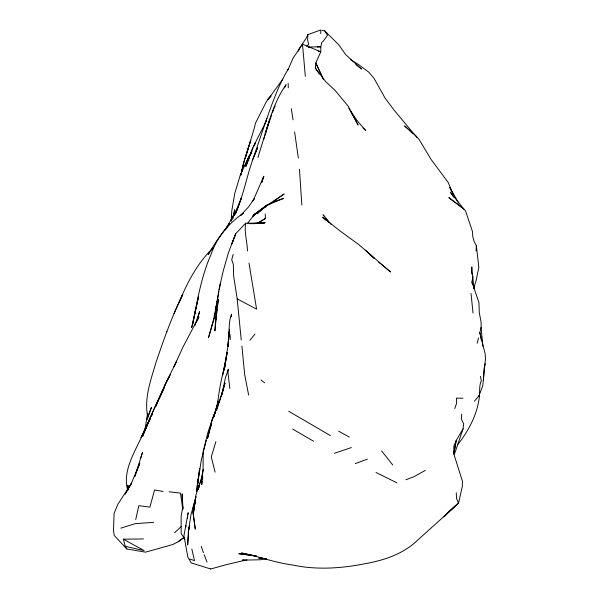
<?xml version="1.0" encoding="UTF-8"?>
<svg xmlns="http://www.w3.org/2000/svg" width="599" height="599" viewBox="0 0 599 599"><rect width="100%" height="100%" fill="white"/><g stroke="black" fill="none" stroke-linecap="round" stroke-linejoin="round"><path stroke-width="0.9" d="M458.025 444.248C469.197 429.887 477.852 413.4 479.559 395.011C479.769 390.226 479.222 385.247 481.289 380.769L480.465 376.359M320.772 33.611L320.862 29.95L307.931 34.57L305.969 38.508L299.335 48.624L298.384 51.229M478.833 396.074L482.749 385.868L485.504 358.509L485.108 353.575L479.829 332.572L481.109 327.264L481.102 322.24L479.282 312.603L478.938 302.63L471.967 282.009L472.836 276.79L471.93 271.968L471.802 266.974L471.922 274.23M483.43 380.62L484.044 368.887L485.168 363.608M231.184 221.136L231.746 211.08L234.801 193.237L240.371 174.833L249.341 155.665L244.871 165.579M307.931 34.57L307.624 39.661L308.605 44.468L306.71 46.16M188.363 533.979L187.667 544.97L188.767 527.569L188.535 531.231M476.048 250.951L476.37 245.852L474.109 241.33L472.783 236.605L472.499 231.641L465.573 211.013L463.476 208.572L448.816 197.61L464.045 209.306L450.388 192.234L454.049 197.423M218.807 403.891L216.913 409.132C218.515 393.498 221.293 377.991 225.538 362.837L224.161 370.077M461.739 414.081L461.342 419.195L463.648 423.703L463.049 428.862L454.911 452.866M231.416 220.507L231.776 216.097L231.214 220.739M231.229 316.916L231.476 314.198L229.956 319.559L229.35 324.725L227.942 346.619L229.529 329.705L227.86 346.769L222.858 374.952M187.974 514.481L188.176 512.632L183.945 535.761L187.854 557.063L191.148 562.903L210.548 568.93M319.289 74.059L315.359 68.076L315.823 62.947L320.764 51.791L320.839 46.752L321.745 42.439L323.273 41.181L327.548 35.199L324.703 30.811L322.075 30.482M187.569 518.18L187.772 516.331M217.108 309.166L214.884 330.97L215.835 316.849L215.513 321.94L218.358 299.126L217.332 307.339M144.861 430.202L147.571 413.437L147.459 415.384C144.292 397.062 151.038 379.429 156.077 362.133C163.916 339.184 171.965 316.235 182.77 294.476L178.719 303.161C187.015 283.222 196.899 263.695 212.578 248.458M202.192 481.124L201.698 484.681L203.091 468.725L203.173 451.549L207.651 433.384C212.9 416.395 220.619 400.304 225.044 383.038L219.099 403.015M202.44 479.342L202.814 476.677M249.626 223.749L263.582 222.446L264.369 223.12L245.665 223.195L235.729 233.707L228.518 252.486L223.27 270.815L219.092 288.913L214.569 317.522L217.1 301.492L213.603 319.432L208.497 337.731L214.742 316.616M216.883 409.259L217.677 403.936M224.595 368.437L227.193 352.414L224.071 370.145M453.825 454.005L456.206 440.445L463.049 428.862M453.787 454.177L456.206 440.445L453.892 445.985L453.72 451.047L454.446 455.906L462.45 481.319L462.323 486.373L458.564 503.055L448.696 511.613L443.949 516.81L456.513 504.83M216.149 306.725L218.897 291.608M219.219 289.864L220.357 283.604M193.245 322.277L191.635 327.66L198.516 296.834L192.788 323.512C197.393 300.211 201.309 276.633 210.915 254.717C216.875 237.376 228.429 223.427 243.441 213.109L240.476 215.573L248.503 206.954L254.32 198.628L253.033 200.912L263.777 176.323L261.808 182.425M197.932 482.764L197.258 486.328L201.309 460.032L206.281 440.31M198.276 480.982L198.613 479.2M189.606 525.585L188.221 532.721L190.916 514.953L195.993 496.661L192.93 508.618M194.45 507.817L193.522 512.287L196.038 494.564L202.155 476.04L201.399 478.009L203.323 469.384M135.726 519.55L138.833 505.668L149.9 507.128L154.564 490.012L163.19 491.472M194.48 314.894L195.686 309.593M240.97 174.938L243.464 164.089M240.978 174.975C244.182 157.2 251.355 140.54 255.571 123.02L265.896 102.564L268.292 98.61L270.823 95.975M232.547 219.369L234.756 209.792L232.599 218.56M195.341 501.835L192.975 512.078L195.274 529.052L192.975 512.078L195.476 500.824M198.344 489.151L199.632 483.715L198.336 489.024L199.669 484.823M473.779 288.344L474.423 285.626L473.637 288.314M241.262 173.283L244.736 158.78M146.006 428.36L146.643 425.732L145.535 429.303M213.326 417.421L214.053 414.793L211.926 420.296L207.516 438.438L211.148 425.305M477.231 343.205L478.519 337.896M227.523 372.436L228.391 369.186L225.396 377.939L221.45 395.976L223.045 390.6M218.156 400.888L213.925 416.537L218.336 401.57M233.168 254.38L231.701 259.734L233.325 264.399L233.64 276.019L237.197 298.901L241.247 340.037M196.584 322.142L199.587 311.667L194.772 325.721M218.35 401.532L213.97 416.245M263.762 139.193L269.34 120.669L257.884 157.544M215.902 441.583L211.267 456.947L215.131 472.177M210.406 427.117L211.2 424.534M473.637 288.493L476.003 280.961L478.848 267.476L476.37 245.852M200.201 483.138L202.065 477.253M140.72 457.943L142.465 452.53L134.797 476.43L139.837 463.169L131.076 484.022L125.176 494.138L131.645 483.026L117.981 504.081L114.095 513.298L113.496 530.587L114.214 535.454L126.816 548.976L145.497 552.158L172.909 544.484L178.158 541.773L183.579 537.782M261.785 182.493L263.777 176.323M235.482 213.843C243.351 195.873 246.638 176.413 253.317 158.084L266.869 118.28M271.684 114.843L265.23 133.719C270.306 116.76 275.712 99.217 286.105 84.676L284.405 87.956M272.56 112.275L273.444 109.699M454.798 408.525L456.67 403.082L456.378 398.125L462.96 398.245M264.953 123.843C271.639 105.237 277.861 86.031 288.231 69.125L287.827 69.881L288.493 68.623M166.47 332.445L166.807 331.494M288.568 68.473L293.136 57.983L302.488 44.184L320.764 51.791L318.144 51.057M245.665 223.195C244.1 232.277 247.252 241.756 247.484 250.974M235.504 213.776L241.517 197.61L234.202 215.618M233.43 239.735L231.783 244.033L235.729 233.707L234.089 238.013M211.926 420.296L217.437 406.272M249.573 157.245L245.83 166.5L252.703 147.803L266.256 121.163M250.255 155.56L251.954 151.36M254.68 144.629L255.361 142.944L253.864 146.246M197.558 320.203L198.928 316.834L182.628 347.697L174.002 366.783L176.233 361.976M253.317 158.084L257.682 147.541L252.711 159.589M150.169 418.574L141.117 437.757L150.169 418.574L142.472 436.664L147.369 424.227L165.945 382.978L158.645 399.518M178.053 304.434L174.01 313.599M234.546 215.026L237.361 208.594L225.261 230.076M253.13 147.901L247.267 161.153L251.303 152.715M273.78 108.943L275.136 105.918M157.941 401.562L155.673 406.549L166.215 382.282L176.608 361.175M159.828 397.407L160.966 394.921M161.715 393.258L163.984 388.272L155.718 405.074L142.809 434.013M149.585 420.101L143.46 432.703M151.487 416.11L152.633 413.707M170.468 374.682L166.215 382.282L169.195 376.966M143.79 432.134L143.378 432.852C135.816 450.74 121.889 470.178 127.774 490.574M247.612 223.584C255.503 210.9 269.4 202.484 283.604 198.419L267.895 204.798L253.19 215.101L265.851 206.655M227.028 227.276L229.32 223.532L217.018 240.356L208.153 254.478L209.807 252.269M282.9 79.061L267.88 99.659L271.003 96.282M211.462 250.06L213.117 247.859M249.865 340.225L255.002 334.047M474.43 401.188L479.559 395.011M257.855 213.244L260.977 210.039L256.956 213.858M174.579 532.803L181.22 526.543M260.288 211.065L266.974 205.015L252.711 216.157L267.895 204.798L284.181 193.979L273.436 201.466M178.158 541.773L183.608 537.76M268.831 204.671L271.137 203.068M259.15 222.476L265.372 218.523L265.245 213.955M257.473 223.083L265.372 218.523M425.32 470.402L413.752 476.826L405.912 479.777M355.297 463.619L367.367 459.119M334.482 453.271L351.396 447.55M120.848 528.153L135.007 523.683L153.756 522.335M210.534 569.05L227.335 564.385L246.96 559.855M244.1 559.81L242.296 560.162L260.116 559.773L266.488 558.822M143.483 538.943L123.349 539.19L125.206 546.295L126.816 548.976M308.373 47.613L310.155 47.486M317.275 46.999L320.839 46.752L308.799 47.044M262.489 557.969L258.753 558.163L266.061 558.747M252.366 223.727L264.369 223.12M263.582 222.446L265.357 222.529M169.105 491.779L180.434 493.134L182.815 509.217M256.35 555.902L238.799 553.686L256.327 556.119L241.539 553.004C258.97 556.493 275.637 562.933 293.345 565.112C316.901 570.106 341.22 568.391 364.686 563.779C382.574 560.612 400.349 555.011 414.433 543.098C429.116 529.643 444.046 516.623 458.564 503.055L456.49 498.465L456.288 492.752M125.206 546.295L144.149 550.608L123.349 539.19M189.756 559.077L194.48 560.604L191.86 549.058M376.045 472.506L396.852 482.794M237.197 298.901L256.597 309.144L248.997 263.126M338.69 431.235L349.262 437.045M288.718 411.296L330.513 435.645M292.694 429.101L313.591 441.231M350.393 59.578L358.651 64.625L368.767 72.15L374.046 78.334L385.052 98.049L393.768 109.744L416.941 137.545M378.733 262.355L380.912 263.927M260.969 380.013L264.578 382.813M326.066 220.425L322.696 217.28L340.794 231.491L358.801 244.617L390.541 271.976L381.6 264.503M355.843 64.505L361.474 69.02L345.66 54.569L338.779 44.813L324.703 30.811M362.994 128.044L365.682 130.455L356.847 120.302L348.843 108.239M365.45 250.165L374.18 258.326L366.693 251.31M407.837 128.965L404.58 125.902L416.013 135.891L419.3 139.762L431.003 159.327L448.314 182.65L453.421 195.371M409.132 130.193L412.389 133.255M331.232 224.483L323.063 214.756L324.636 216.868M381.593 450.905L392.772 465.019M315.359 68.076L325.429 81.292L335.403 90.793L348.131 106.135L358.12 125.041L350.168 110.635M325.676 218.268L328.821 222.491M184.926 539.377L181.16 533.439L181.138 516.293L182.688 507.45L182.133 493.883L182.995 509.015M458.632 203.106L449.782 187.345L451.549 191.463M182.171 506.013L183.002 507.51M323.617 79.682L315.823 62.947L322.966 78.506M207.067 562.154L204.184 554.696M201.227 546.423L203.465 552.712M248.645 395.1L244.639 374.36L241.914 346.042M479.829 332.572L481.454 340.786M471.967 282.009L472.446 284.667M229.829 388.511L227.717 370.429M291.331 108.711L293.038 119.86M298.324 158.046L294.603 131.9M128.403 489.735L127.842 485.093L128.336 489.608M471.009 293.45L473.03 313.052M299.463 169.21L301.836 205.015M481.109 327.264L482.839 346.289M472.836 276.79L473.787 288.838M185.877 525.278L186.012 526.925M305.34 76.305L302.488 44.184M230.098 334.601L230.271 339.588M288.156 83.381L288.269 87.873M198.786 473.854L196.607 491.502L199.692 468.628L198.786 473.854M198.569 478.436L198.029 481.132L198.613 478.444M249.034 145.684L245.193 158.443L250.741 140.278L249.034 145.684M149.353 412.876L147.055 419.36L151.465 407.372L149.353 412.876"/></g></svg>
